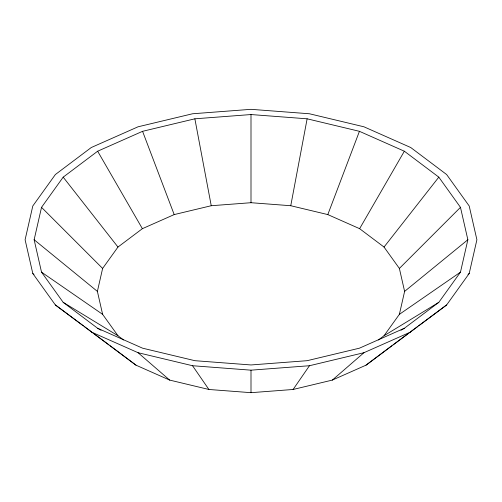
<?xml version="1.0" encoding="UTF-8"?>
<svg xmlns="http://www.w3.org/2000/svg" width="502" height="502" viewBox="0 0 502 502"><rect width="100%" height="100%" fill="white"/><g stroke="black" fill="none" stroke-linecap="round" stroke-linejoin="round"><path stroke-width="0.75" d="M123.599 339.973L117.97 335.738L102.621 314.346L97.388 291.392L102.621 268.438L117.97 247.047L142.38 228.68L174.194 214.586L211.242 205.726L251 202.708L290.758 205.726L307.13 118.811L359.432 131.317L404.348 151.215L438.811 177.143L460.472 207.345L467.864 239.749L460.472 272.153L438.811 302.348L404.348 328.283L400.96 330.234M101.04 330.234L97.652 328.283L63.189 302.348L41.528 272.153L34.136 239.749L41.528 207.345L63.189 177.143L97.652 151.215L142.568 131.317L194.87 118.811L251 114.544L307.13 118.811M378.401 339.973L384.03 335.738L399.379 314.346L404.612 291.392L399.379 268.438L384.03 247.047L359.62 228.68L327.806 214.586L290.758 205.726M469.201 273.502L476.9 239.749L469.201 205.989L446.636 174.539L410.736 147.525L363.95 126.799L309.464 113.772L251 109.323L192.536 113.772L138.05 126.799L91.264 147.525L55.364 174.539L32.799 205.989L25.1 239.749L32.799 273.502L55.364 304.959L135.992 365.174L169.676 380.096L208.901 389.477L251 392.677L293.099 389.477L332.324 380.096L366.008 365.174L446.636 304.959L469.201 273.502L467.996 274.487M327.806 214.586L359.432 131.317M359.62 228.68L404.348 151.215M293.099 389.477L309.464 365.726L363.95 352.699L410.736 331.973M384.03 247.047L438.811 177.143M399.379 268.438L460.472 207.345M332.324 380.096L363.95 352.699M404.612 291.392L467.864 239.749M366.008 365.174L391.855 345.721M393.104 344.799L407.417 334.144M410.529 331.828L417.382 326.733M418.624 325.804L446.636 304.959M399.379 314.346L460.472 272.153M384.03 335.738L438.811 302.348M404.348 328.283L359.432 348.181L307.13 360.687L251 364.954L194.87 360.687L142.568 348.181L97.652 328.283M91.264 331.973L138.05 352.699L192.536 365.726L251 370.169L309.464 365.726M63.189 302.348L117.97 335.738M41.528 272.153L102.621 314.346M55.364 304.959L83.376 325.804M84.618 326.733L91.471 331.828M94.583 334.144L108.896 344.799M110.145 345.721L135.992 365.174M32.799 273.502L34.004 274.487M34.136 239.749L97.388 291.392M138.05 352.699L169.676 380.096M41.528 207.345L102.621 268.438M63.189 177.143L117.97 247.047M192.536 365.726L208.901 389.477M97.652 151.215L142.38 228.68M142.568 131.317L174.194 214.586M194.87 118.811L211.242 205.726M251 114.544L251 202.708M251 370.169L251 392.677"/></g></svg>
